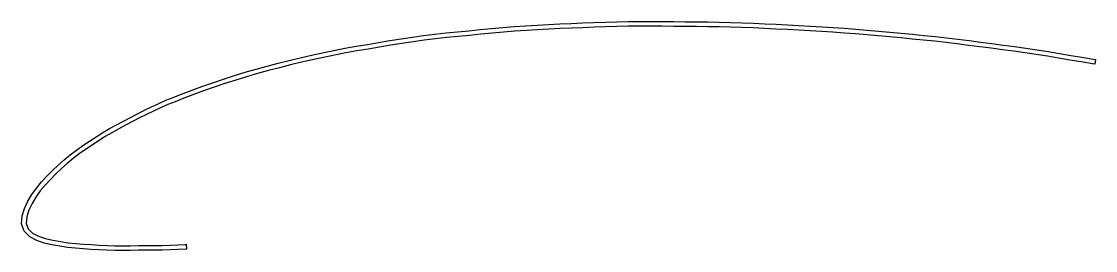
# Model space of a CAD drawing. Header units: metres. Extents: x -436 to 247, y -84 to 61.
import ezdxf

# ---------------------------------------------------------------- set-up
doc = ezdxf.new("R2010")
doc.units = ezdxf.units.M
doc.layers.add('OUTLINE', color=7, linetype='Continuous')

msp = doc.modelspace()

# ---------------------------------------------------------------- linework, layer by layer
at = {"layer": 'OUTLINE'}
msp.add_lwpolyline([(-330.75, -83.49), (-331.23, -83.53), (-336.24, -83.84), (-341.25, -84.05), (-346.27, -84.16), (-351.29, -84.2), (-356.31, -84.22), (-361.32, -84.28), (-366.34, -84.4), (-371.36, -84.48), (-376.37, -84.41), (-381.38, -84.19), (-386.4, -83.97), (-391.41, -83.71), (-396.41, -83.39), (-401.42, -83.06), (-406.41, -82.54), (-411.37, -81.77), (-416.29, -80.8), (-421.18, -79.67), (-425.97, -78.17), (-430.43, -75.83), (-433.95, -72.18), (-435.65, -67.48), (-435.29, -62.43), (-433.72, -57.65), (-431.53, -53.14), (-428.98, -48.81), (-426.1, -44.7), (-422.9, -40.84), (-419.48, -37.17), (-415.96, -33.59), (-412.33, -30.12), (-408.58, -26.79), (-404.69, -23.62), (-400.69, -20.59), (-396.61, -17.67), (-392.47, -14.84), (-388.28, -12.09), (-384.03, -9.41), (-379.71, -6.86), (-375.32, -4.44), (-370.9, -2.07), (-366.46, 0.28), (-362, 2.58), (-357.52, 4.84), (-353.01, 7.04), (-348.46, 9.15), (-343.86, 11.14), (-339.21, 13.04), (-334.55, 14.89), (-327.77, 17.43), (-320.97, 19.91), (-314.14, 22.33), (-307.29, 24.64), (-300.39, 26.86), (-293.48, 28.99), (-286.53, 31.03), (-279.54, 32.94), (-272.54, 34.76), (-265.53, 36.56), (-258.49, 38.27), (-251.43, 39.86), (-244.36, 41.4), (-237.27, 42.89), (-230.17, 44.27), (-223.03, 45.51), (-215.9, 46.75), (-208.76, 47.96), (-201.62, 49.14), (-194.47, 50.26), (-187.31, 51.33), (-180.14, 52.35), (-172.96, 53.27), (-165.76, 54.01), (-158.56, 54.74), (-151.35, 55.44), (-144.14, 56.14), (-136.94, 56.8), (-129.72, 57.44), (-122.51, 58.05), (-115.29, 58.59), (-108.07, 59.06), (-100.84, 59.43), (-93.6, 59.75), (-86.37, 60.06), (-79.14, 60.37), (-71.9, 60.64), (-64.67, 60.89), (-57.43, 61.1), (-50.2, 61.24), (-42.96, 61.34), (-35.72, 61.35), (-28.48, 61.29), (-21.24, 61.21), (-14, 61.14), (-6.76, 61.08), (0.48, 61.02), (7.72, 60.9), (14.96, 60.75), (22.19, 60.53), (29.43, 60.25), (36.66, 59.92), (43.89, 59.53), (51.11, 59.14), (58.34, 58.75), (65.57, 58.36), (72.8, 57.96), (80.03, 57.5), (87.25, 56.98), (94.47, 56.42), (101.68, 55.8), (108.89, 55.16), (116.1, 54.5), (123.31, 53.83), (130.51, 53.15), (137.72, 52.44), (144.92, 51.68), (152.11, 50.88), (159.3, 50.01), (166.48, 49.12), (173.66, 48.19), (180.84, 47.24), (188.02, 46.29), (195.2, 45.35), (202.37, 44.35), (209.53, 43.31), (216.68, 42.15), (223.82, 40.97), (230.96, 39.76), (238.1, 38.59), (245.25, 37.42), (246.75, 37.18), (246.26, 34.22), (244.76, 34.46), (237.62, 35.62), (230.46, 36.8), (223.32, 38.01), (216.19, 39.19), (209.08, 40.35), (201.94, 41.38), (194.79, 42.37), (187.63, 43.32), (180.45, 44.27), (173.28, 45.22), (166.11, 46.14), (158.93, 47.03), (151.77, 47.9), (144.6, 48.69), (137.41, 49.45), (130.23, 50.16), (123.03, 50.84), (115.82, 51.51), (108.62, 52.18), (101.42, 52.82), (94.22, 53.43), (87.02, 53.99), (79.82, 54.5), (72.62, 54.96), (65.41, 55.37), (58.18, 55.75), (50.95, 56.14), (43.72, 56.53), (36.51, 56.92), (29.3, 57.25), (22.09, 57.54), (14.88, 57.75), (7.66, 57.9), (0.44, 58.02), (-6.79, 58.08), (-14.03, 58.14), (-21.27, 58.21), (-28.51, 58.29), (-35.73, 58.35), (-42.94, 58.34), (-50.14, 58.24), (-57.36, 58.1), (-64.57, 57.89), (-71.8, 57.64), (-79.02, 57.37), (-86.24, 57.07), (-93.47, 56.76), (-100.69, 56.44), (-107.89, 56.07), (-115.08, 55.59), (-122.27, 55.06), (-129.47, 54.45), (-136.67, 53.81), (-143.86, 53.15), (-151.06, 52.46), (-158.26, 51.75), (-165.45, 51.03), (-172.61, 50.29), (-179.74, 49.37), (-186.88, 48.36), (-194.01, 47.29), (-201.14, 46.17), (-208.27, 45), (-215.39, 43.79), (-222.52, 42.56), (-229.62, 41.32), (-236.68, 39.95), (-243.73, 38.46), (-250.78, 36.93), (-257.81, 35.35), (-264.8, 33.65), (-271.79, 31.86), (-278.77, 30.04), (-285.71, 28.14), (-292.61, 26.12), (-299.49, 23.99), (-306.35, 21.8), (-313.16, 19.49), (-319.95, 17.09), (-326.73, 14.62), (-333.47, 12.09), (-338.09, 10.26), (-342.69, 8.38), (-347.23, 6.41), (-351.73, 4.33), (-356.19, 2.15), (-360.64, -0.09), (-365.07, -2.38), (-369.48, -4.71), (-373.89, -7.07), (-378.23, -9.46), (-382.47, -11.97), (-386.66, -14.61), (-390.8, -17.33), (-394.89, -20.13), (-398.92, -23.01), (-402.84, -25.98), (-406.64, -29.07), (-410.3, -32.33), (-413.85, -35.73), (-417.31, -39.24), (-420.65, -42.82), (-423.72, -46.52), (-426.46, -50.44), (-428.89, -54.56), (-430.94, -58.77), (-432.35, -63), (-432.67, -67.08), (-431.41, -70.59), (-428.63, -73.43), (-424.82, -75.4), (-420.39, -76.78), (-415.66, -77.86), (-410.85, -78.82), (-406.03, -79.56), (-401.17, -80.07), (-396.22, -80.4), (-391.23, -80.71), (-386.25, -80.97), (-381.25, -81.19), (-376.28, -81.41), (-371.36, -81.48), (-366.4, -81.4), (-361.38, -81.28), (-356.33, -81.22), (-351.3, -81.2), (-346.31, -81.16), (-341.35, -81.05), (-336.4, -80.85), (-331.43, -80.53), (-330.94, -80.5), (-330.75, -83.49)], close=True, dxfattribs=at)

doc.saveas('drawing.dxf')
